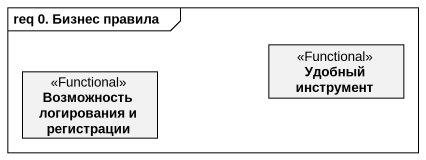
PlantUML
@startuml
mainframe req 0. Бизнес правила
hide circle
hide empty members
class "Удобный инструмент" as Удобный_инструмент <<Functional>>
class "Возможность логирования и регистрации" as Возможность_логирования_и <<Functional>>
@enduml
